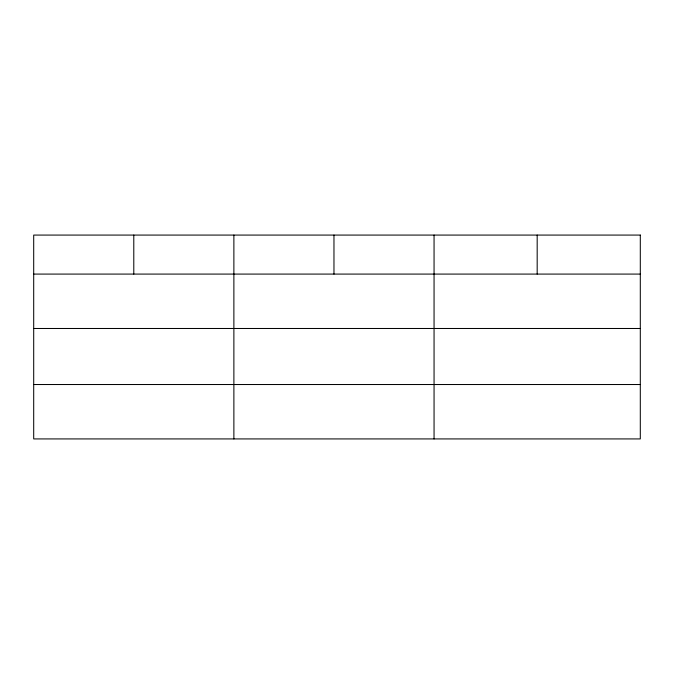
<?xml version="1.0" encoding="UTF-8"?>
<svg xmlns="http://www.w3.org/2000/svg" width="674" height="674" viewBox="0 0 674 674"><rect width="100%" height="100%" fill="white"/><g stroke="black" fill="none" stroke-linecap="round" stroke-linejoin="round"><path stroke-width="1.01" d="M33.7 274.082L640.3 274.082M33.7 328.482L640.3 328.482M33.7 384.525L640.3 384.525M537.178 235.074L537.178 274.082M434.056 235.074L434.056 438.926M333.967 235.074L333.967 274.082M233.878 235.074L233.878 438.926M133.789 235.074L133.789 274.082M640.3 235.074L33.7 235.074L33.7 438.926L640.3 438.926L640.3 235.074"/></g></svg>
